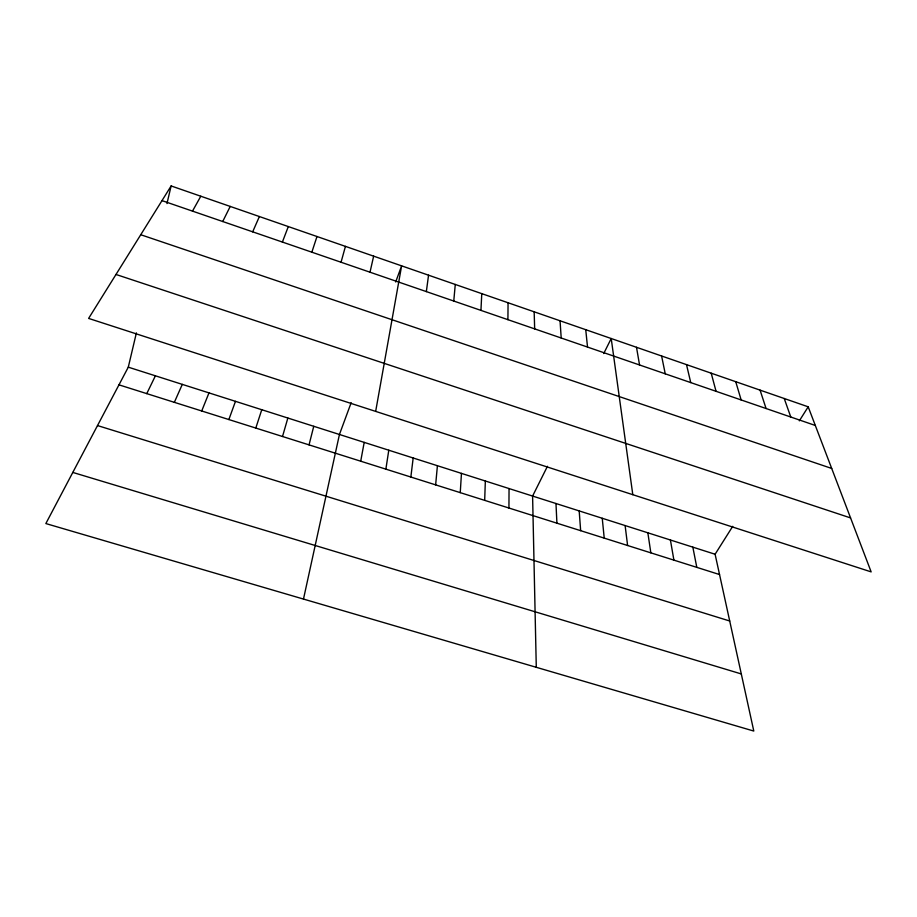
<?xml version="1.0" encoding="UTF-8"?>
<svg xmlns="http://www.w3.org/2000/svg" width="917" height="917" viewBox="0 0 917 917"><rect width="100%" height="100%" fill="white"/><g stroke="black" fill="none" stroke-linecap="round" stroke-linejoin="round"><path stroke-width="1.38" d="M508.935 508.018L509.05 488.555M507.915 319.678L508.064 302.759M484.68 500.361L485.345 481.001M480.944 310.393L481.769 293.646M460.254 492.635L461.457 473.39M453.766 301.04L455.268 284.453M435.644 484.864L437.409 465.721M410.85 477.035L413.177 457.996M426.348 291.606L428.548 275.192M385.874 469.149L388.785 450.213M375.661 411.401L401.612 265.85L395.674 281.978M360.713 461.194L364.198 442.384M303.481 599.076L339.439 434.486L351.165 402.701M370.01 272.211L373.643 256.152M732.717 526.335L715.1 554.246L753.797 731.055L45.85 523.561L128.288 367.167L136.392 332.894M166.963 203.585L171.135 185.945L808.198 406.816L871.15 571.887L88.617 318.417L171.135 185.945M309.04 444.883L313.752 426.29M341.055 262.251L345.434 246.375M282.516 436.503L287.858 418.037M255.797 428.056L261.769 409.727M311.849 252.198L316.984 236.506M228.86 419.55L235.474 401.348M282.39 242.054L288.305 226.568M201.706 410.976L208.984 392.9M252.679 231.829L259.385 216.538M174.345 402.334L182.3 384.383M146.766 393.622L155.397 375.81M222.716 221.524L230.213 206.428M547.449 466.306L532.594 496.063L536.285 667.312M603.718 353.549L611.215 338.522L632.799 494.687M192.49 211.116L200.8 196.227M799.337 420.846L808.198 406.816M72.798 472.427L741.291 673.938M97.511 425.568L729.714 621.004M118.969 384.842L719.536 574.546M128.288 367.167L715.1 554.246M116.001 274.47L850.563 517.922M140.748 234.729L831.708 468.449M161.988 200.617L815.305 425.465M784.23 398.505L790.786 417.029M760.078 390.138L766.073 408.523M735.732 381.69L741.154 399.95M711.214 373.196L716.051 391.307M686.501 364.622L690.753 382.595M661.604 355.991L665.249 373.827M692.839 547.151L696.805 567.359M670.419 540.01L673.903 560.127M636.501 347.291L639.55 364.977M647.849 532.811L650.841 552.836M625.119 525.567L627.606 545.5M585.734 329.684L587.522 347.073M602.24 518.265L604.223 538.119M579.189 510.918L580.656 530.668M560.046 320.778L561.204 338.018M555.977 503.513L556.917 523.171M534.164 311.803L534.668 328.882"/></g></svg>
